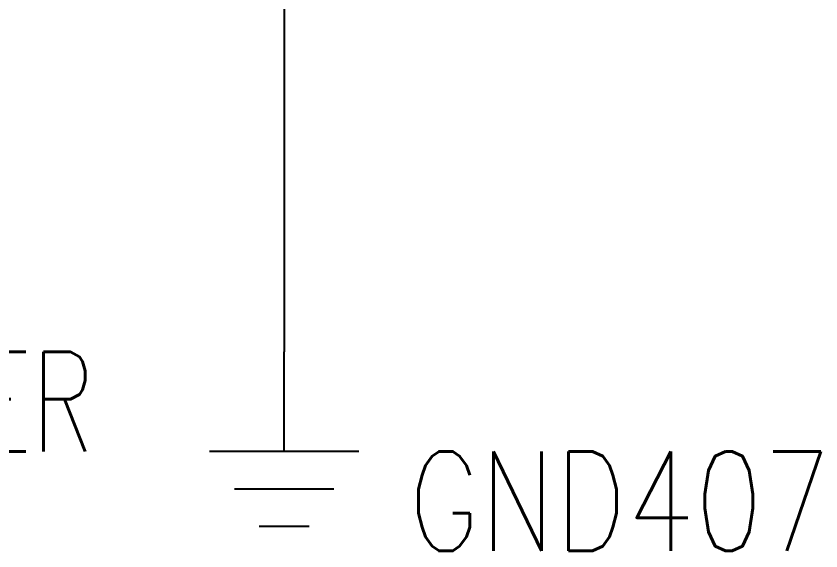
# Model space of a CAD drawing. Header units: inches. Extents: x 0 to 34.2, y 0 to 22.
# Drawn here: x 8.413 to 9.425, y 15.562 to 16.235 of the extents above; entities that cross this region are included whole.
import ezdxf
from ezdxf.enums import TextEntityAlignment as Align

# ---------------------------------------------------------------- set-up
doc = ezdxf.new("R2010")
doc.units = ezdxf.units.IN
doc.header["$MEASUREMENT"] = 0
for name, color, linetype in [('DESC', 150, 'Continuous'), ('GRN_18AWG', 3, 'Continuous'), ('SYMS', 7, 'Continuous'), ('TAGS', 1, 'Continuous')]:
    doc.layers.add(name, color=color, linetype=linetype)
doc.styles.add('WD', font='romans.shx', dxfattribs={"height": 0.185})

# ---------------------------------------------------------------- blocks, each defined once
blk = doc.blocks.new('HDV1_FAN_001')
at = {"style": 'WD', "width": 0.7}
for tag, height, p in [('INST', 0.125, (0, 1.1696)), ('LOC', 0.125, (0, 1)), ('DESC1', 0.125, (0, 0.8438)), ('DESC2', 0.125, (0, 0.6875)), ('DESC3', 0.125, (0, 0.5396)), ('XREF', 0.0521, (0, 0.1432))]:
    blk.add_attdef(tag, text='', height=height, dxfattribs=at).set_placement(p, align=Align.CENTER)
at = {"style": 'WD'}
blk.add_attdef('TAG1', text='', height=0.125, dxfattribs=at).set_placement((0, 0.375), align=Align.CENTER)
for tag, p, height, flags in [('FAMILY', (0.0853, 0.2979), 0.00417, 9), ('X8TERM01', (-0.1875, -0.25), 0.005, 1), ('X8TERM02', (0.1875, -0.25), 0.005, 1), ('X8TERM03', (0, -0.3125), 0.005, 1)]:
    blk.add_attdef(tag, p, '', height=height, dxfattribs=dict(at, flags=flags))
at = {"style": 'WD', "flags": 9}
for tag, p in [('CAT', (0.0957, 0.2794)), ('MFG', (0.0949, 0.2713)), ('ASSYCODE', (0.0958, 0.2641))]:
    blk.add_attdef(tag, text='', height=0.00417, dxfattribs=at).set_placement(p, align=Align.CENTER)
at = {"style": 'WD', "width": 0.8}
for tag, p in [('TERM01', (-0.2225, -0.265)), ('TERM02', (0.1525, -0.265)), ('TERM03', (-0.035, -0.3275))]:
    blk.add_attdef(tag, text='', height=0.125, dxfattribs=at).set_placement(p, align=Align.TOP_RIGHT)
blk = doc.blocks.new('VGND2')
for p, q in [((0, -0.125), (0, 0)), ((0.09375, -0.125), (-0.09375, -0.125)), ((-0.0625, -0.171875), (0.0625, -0.171875)), ((-0.03125, -0.21875), (0.03125, -0.21875))]:
    blk.add_line(p, q)
at = {"style": 'WD', "width": 0.8}
for tag, p in [('INST', (0.15625, 0.125)), ('LOC', (0.15625, -0.03125)), ('TAG1', (0.15625, -0.1875)), ('DESC1', (0.15625, -0.34375)), ('DESC2', (0.15625, -0.5))]:
    blk.add_attdef(tag, text='', height=0.125, dxfattribs=at).set_placement(p, align=Align.MIDDLE_LEFT)
at = {"style": 'WD', "flags": 1}
for tag in ['ASSYCODE', 'X2TERM01', 'CAT', 'FAMILY', 'MFG']:
    blk.add_attdef(tag, (0, 0), '', height=0.01, dxfattribs=at)

msp = doc.modelspace()

# ---------------------------------------------------------------- linework, layer by layer
at = {"layer": 'GRN_18AWG'}
msp.add_line((8.75, 16.5), (8.75, 15.8125), dxfattribs=at)

# ---------------------------------------------------------------- block references
at = {"layer": 'SYMS'}
ref = msp.add_blockref('HDV1_FAN_001', (8.75, 16.8125), dxfattribs=at)
ref.add_attrib('DESC3', 'MUJIN CONTROLLER', dxfattribs={"layer": 'DESC', "height": 0.125, "style": 'WD', "width": 0.7}).set_placement((7.9375, 15.6875), align=Align.CENTER)
ref = msp.add_blockref('VGND2', (8.75, 15.8125), dxfattribs=at)
ref.add_attrib('TAG1', 'GND407', dxfattribs={"layer": 'TAGS', "height": 0.125, "style": 'WD', "width": 0.8}).set_placement((8.9062, 15.625), align=Align.MIDDLE_LEFT)

doc.saveas('drawing.dxf')
